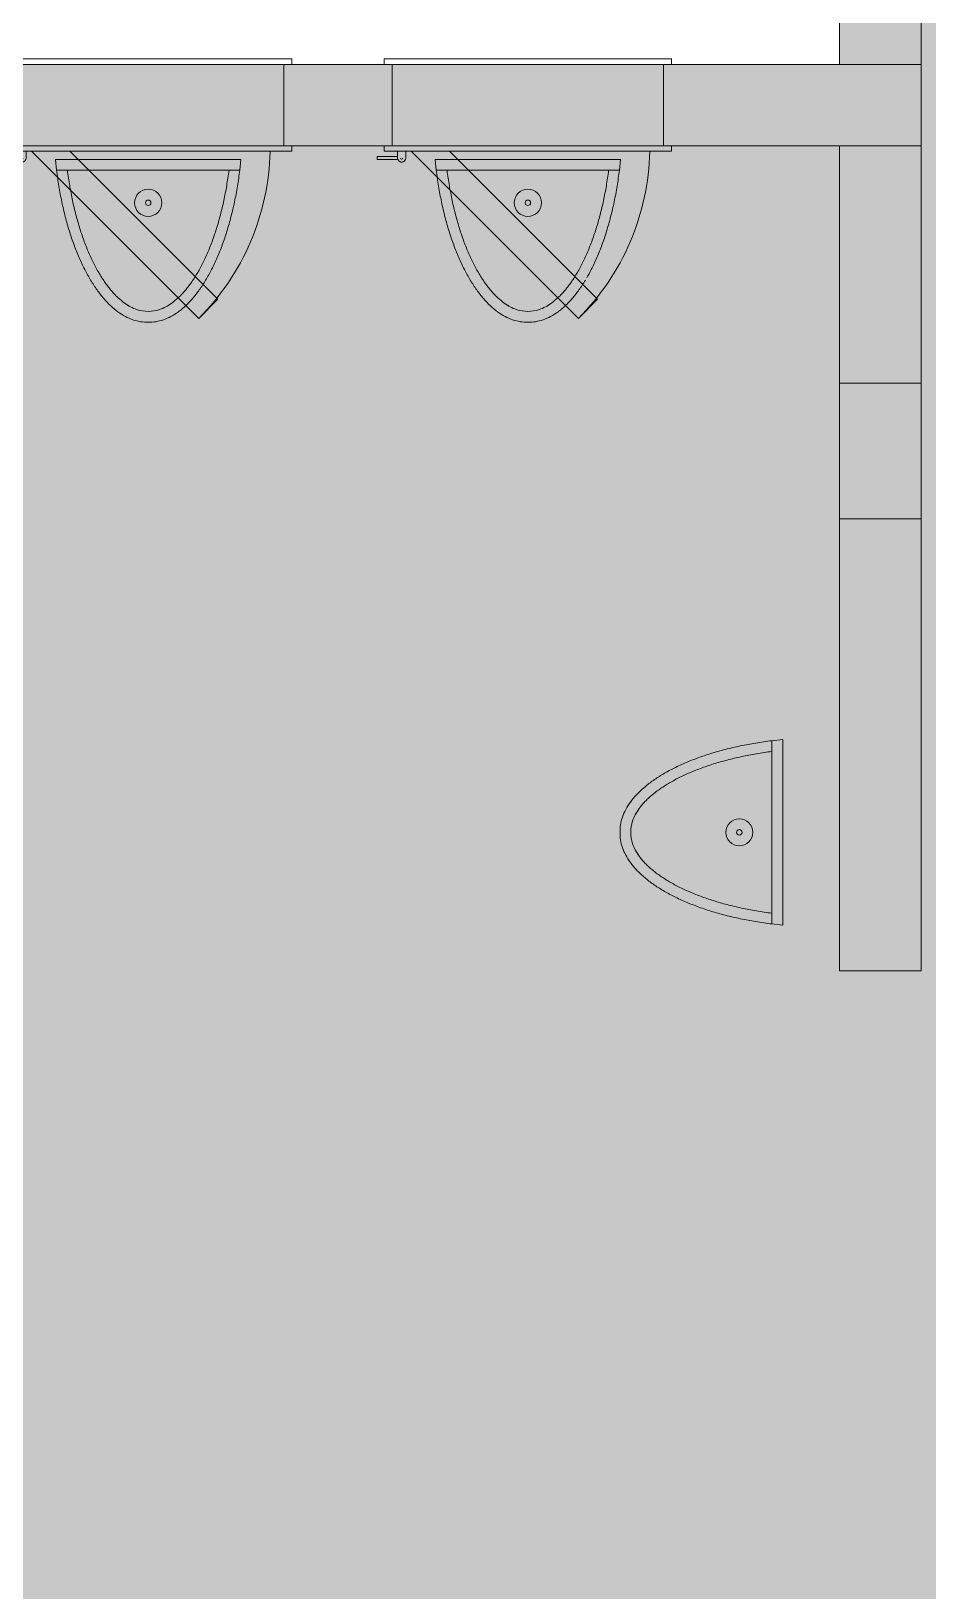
# Model space of a CAD drawing. Header units: millimetres. Extents: x -57519 to 497916, y -349472 to 446842.
# Drawn here: x 416859 to 418512, y 39885 to 42759 of the extents above; entities that cross this region are included whole.
import ezdxf

# ---------------------------------------------------------------- set-up
doc = ezdxf.new("R2010")
doc.units = ezdxf.units.MM
for name, color, linetype, lineweight in [('A-DETL-GENF', 92, 'Continuous', 5), ('A-DETL-THIN', 151, 'Continuous', 9), ('A-DOOR', 31, 'Continuous', 5), ('A-DOOR-FRAM', 31, 'Continuous', 5), ('A-FLOR', 192, 'Continuous', 5), ('A-WALL', 113, 'Continuous', 20), ('P-SANR-FIXT', 6, 'Continuous', 5)]:
    doc.layers.add(name, color=color, linetype=linetype, lineweight=lineweight)

# ---------------------------------------------------------------- blocks, each defined once
blk = doc.blocks.new('DLN_Urinal - DLN_Urinal-13425863-G_F SINGLE OCCUPANCY DIAGRAM')
at = {"layer": 'P-SANR-FIXT', "color": 191}
for p, q in [((-277.9, 32.5), (-280.2, 12.5)), ((59.8, 32.5), (-277.9, 32.5)), ((-277.9, 32.5), (-258.1, 32.5)), ((-258.1, 32.5), (39.9, 32.5)), ((39.9, 32.5), (59.8, 32.5)), ((62, 12.5), (59.8, 32.5)), ((-280.2, 12.5), (62, 12.5))]:
    blk.add_line(p, q, dxfattribs=at)
for radius in [25, 5]:
    blk.add_circle((-109.1, 92.5), radius, dxfattribs=at)
for points, knots in [([(-258.1, 32.5), (-256.8, 42.2), (-254, 61.1), (-248.7, 88.6), (-243.5, 110.7), (-238.8, 127.9), (-235, 140.3), (-231.1, 152.4), (-226.8, 164.2), (-222.4, 175.6), (-217.8, 186.5), (-213.1, 196.9), (-208.1, 207), (-203, 216.5), (-197.7, 225.5), (-192.4, 233.9), (-186.9, 241.9), (-181.2, 249.3), (-175.6, 256.1), (-170, 262.3), (-162.3, 269.7), (-154.6, 276.1), (-147.1, 281.2), (-139.5, 285.5), (-126.6, 291.1), (-116, 292.8), (-109.1, 292.5)], [0, 0, 0, 0, 0.0625, 0.125, 0.1875, 0.21875, 0.25, 0.28125, 0.3125, 0.34375, 0.375, 0.40625, 0.4375, 0.46875, 0.5, 0.53125, 0.5625, 0.59375, 0.625, 0.65625, 0.6875, 0.75, 0.78125, 0.8125, 0.875, 1, 1, 1, 1]), ([(-109.1, 292.5), (-116, 292.8), (-126.6, 291.1), (-141.4, 284.7), (-152.7, 277.7), (-162.3, 269.7), (-170, 262.3), (-175.6, 256.1), (-181.2, 249.3), (-186.9, 241.9), (-192.4, 233.9), (-197.7, 225.5), (-203, 216.5), (-208.1, 207), (-213.1, 196.9), (-217.8, 186.5), (-222.4, 175.6), (-226.8, 164.2), (-231.1, 152.4), (-235, 140.3), (-238.8, 127.9), (-243.5, 110.7), (-248.7, 88.6), (-254, 61.1), (-256.8, 42.2), (-258.1, 32.5)], [0, 0, 0, 0, 0.125, 0.1875, 0.25, 0.3125, 0.34375, 0.375, 0.40625, 0.4375, 0.46875, 0.5, 0.53125, 0.5625, 0.59375, 0.625, 0.65625, 0.6875, 0.71875, 0.75, 0.78125, 0.8125, 0.875, 0.9375, 1, 1, 1, 1]), ([(-109.1, 312.5), (-118.5, 312.7), (-132.6, 310.5), (-151.1, 302.3), (-162.5, 295.1), (-171.5, 288.2), (-178.1, 282.3), (-184.6, 275.9), (-191, 268.9), (-197.2, 261.3), (-203.4, 253.1), (-209.3, 244.4), (-213.2, 238.3), (-215.1, 235.2)], [0, 0, 0, 0, 0.125, 0.1875, 0.25, 0.28125, 0.3125, 0.34375, 0.375, 0.40625, 0.4375, 0.46875, 0.5, 0.5, 0.5, 0.5]), ([(59.8, 32.5), (58.5, 42.5), (55.7, 62.2), (50.3, 90.8), (44.9, 113.9), (40.1, 131.8), (36.2, 144.9), (32.1, 157.6), (27.7, 170), (23.1, 182), (18.3, 193.5), (13.3, 204.6), (8, 215.3), (2.6, 225.6), (-3, 235.3), (-8.8, 244.4), (-14.8, 253.1), (-20.9, 261.3), (-29.2, 271.4), (-40, 282.6), (-53.3, 293.7), (-67, 302.3), (-85.6, 310.5), (-99.6, 312.7), (-109.1, 312.5)], [0, 0, 0, 0, 0.0625, 0.125, 0.1875, 0.21875, 0.25, 0.28125, 0.3125, 0.34375, 0.375, 0.40625, 0.4375, 0.46875, 0.5, 0.53125, 0.5625, 0.59375, 0.625, 0.6875, 0.75, 0.8125, 0.875, 1, 1, 1, 1]), ([(-109.1, 292.5), (-102.2, 292.8), (-91.6, 291.1), (-76.7, 284.7), (-65.4, 277.7), (-55.9, 269.7), (-48.2, 262.3), (-42.5, 256.1), (-36.9, 249.3), (-31.3, 241.9), (-25.8, 233.9), (-20.4, 225.5), (-15.2, 216.5), (-10.1, 207), (-5.1, 196.9), (-0.3, 186.5), (4.3, 175.6), (8.7, 164.2), (12.9, 152.4), (16.9, 140.3), (20.6, 127.9), (25.3, 110.7), (30.6, 88.6), (35.8, 61.1), (38.7, 42.2), (39.9, 32.5)], [0, 0, 0, 0, 0.125, 0.1875, 0.25, 0.3125, 0.34375, 0.375, 0.40625, 0.4375, 0.46875, 0.5, 0.53125, 0.5625, 0.59375, 0.625, 0.65625, 0.6875, 0.71875, 0.75, 0.78125, 0.8125, 0.875, 0.9375, 1, 1, 1, 1]), ([(39.9, 32.5), (38.7, 42.2), (35.8, 61.1), (30.6, 88.6), (25.3, 110.7), (20.6, 127.9), (16.9, 140.3), (12.9, 152.4), (8.7, 164.2), (4.3, 175.6), (-0.3, 186.5), (-5.1, 196.9), (-10.1, 207), (-15.2, 216.5), (-20.4, 225.5), (-25.8, 233.9), (-31.3, 241.9), (-36.9, 249.3), (-42.5, 256.1), (-48.2, 262.3), (-55.9, 269.7), (-63.5, 276.1), (-71.1, 281.2), (-78.6, 285.5), (-91.6, 291.1), (-102.2, 292.8), (-109.1, 292.5)], [0, 0, 0, 0, 0.0625, 0.125, 0.1875, 0.21875, 0.25, 0.28125, 0.3125, 0.34375, 0.375, 0.40625, 0.4375, 0.46875, 0.5, 0.53125, 0.5625, 0.59375, 0.625, 0.65625, 0.6875, 0.75, 0.78125, 0.8125, 0.875, 1, 1, 1, 1]), ([(-217.7, 230.8), (-220.6, 225.8), (-225.2, 217.3), (-231.4, 204.6), (-236.4, 193.5), (-241.2, 182), (-245.8, 170), (-250.2, 157.6), (-254.3, 144.9), (-258.2, 131.8), (-263, 113.9), (-268.5, 90.8), (-273.8, 62.2), (-276.7, 42.5), (-277.9, 32.5)], [0.5144166, 0.5144166, 0.5144166, 0.5144166, 0.5625, 0.59375, 0.625, 0.65625, 0.6875, 0.71875, 0.75, 0.78125, 0.8125, 0.875, 0.9375, 1, 1, 1, 1])]:
    blk.add_open_spline(points, degree=3, knots=knots, dxfattribs=at)
blk = doc.blocks.new('DLN_Urinal - DLN_Urinal-V760-G_F SINGLE OCCUPANCY DIAGRAM')
at = {"layer": 'P-SANR-FIXT', "color": 191}
for p, q in [((-277.9, 32.5), (-280.2, 12.5)), ((59.8, 32.5), (-277.9, 32.5)), ((-277.9, 32.5), (-258.1, 32.5)), ((-258.1, 32.5), (39.9, 32.5)), ((39.9, 32.5), (59.8, 32.5)), ((62, 12.5), (59.8, 32.5)), ((-280.2, 12.5), (62, 12.5))]:
    blk.add_line(p, q, dxfattribs=at)
for radius in [25, 5]:
    blk.add_circle((-109.1, 92.5), radius, dxfattribs=at)
for points, knots in [([(-109.1, 312.5), (-118.5, 312.7), (-132.6, 310.5), (-151.1, 302.3), (-162.5, 295.1), (-171.5, 288.2), (-178.1, 282.3), (-184.6, 275.9), (-191, 268.9), (-197.2, 261.3), (-203.4, 253.1), (-209.3, 244.4), (-217, 232.2), (-224.4, 218.9), (-231.4, 204.6), (-236.4, 193.5), (-241.2, 182), (-245.8, 170), (-250.2, 157.6), (-254.3, 144.9), (-258.2, 131.8), (-263, 113.9), (-268.5, 90.8), (-273.8, 62.2), (-276.7, 42.5), (-277.9, 32.5)], [0, 0, 0, 0, 0.125, 0.1875, 0.25, 0.28125, 0.3125, 0.34375, 0.375, 0.40625, 0.4375, 0.46875, 0.5, 0.5625, 0.59375, 0.625, 0.65625, 0.6875, 0.71875, 0.75, 0.78125, 0.8125, 0.875, 0.9375, 1, 1, 1, 1]), ([(-258.1, 32.5), (-256.8, 42.2), (-254, 61.1), (-248.7, 88.6), (-243.5, 110.7), (-238.8, 127.9), (-235, 140.3), (-231.1, 152.4), (-226.8, 164.2), (-222.4, 175.6), (-217.8, 186.5), (-213.1, 196.9), (-208.1, 207), (-203, 216.5), (-197.7, 225.5), (-192.4, 233.9), (-186.9, 241.9), (-181.2, 249.3), (-175.6, 256.1), (-170, 262.3), (-162.3, 269.7), (-154.6, 276.1), (-147.1, 281.2), (-139.5, 285.5), (-126.6, 291.1), (-116, 292.8), (-109.1, 292.5)], [0, 0, 0, 0, 0.0625, 0.125, 0.1875, 0.21875, 0.25, 0.28125, 0.3125, 0.34375, 0.375, 0.40625, 0.4375, 0.46875, 0.5, 0.53125, 0.5625, 0.59375, 0.625, 0.65625, 0.6875, 0.75, 0.78125, 0.8125, 0.875, 1, 1, 1, 1]), ([(-109.1, 292.5), (-116, 292.8), (-126.6, 291.1), (-141.4, 284.7), (-152.7, 277.7), (-162.3, 269.7), (-170, 262.3), (-175.6, 256.1), (-181.2, 249.3), (-186.9, 241.9), (-192.4, 233.9), (-197.7, 225.5), (-203, 216.5), (-208.1, 207), (-213.1, 196.9), (-217.8, 186.5), (-222.4, 175.6), (-226.8, 164.2), (-231.1, 152.4), (-235, 140.3), (-238.8, 127.9), (-243.5, 110.7), (-248.7, 88.6), (-254, 61.1), (-256.8, 42.2), (-258.1, 32.5)], [0, 0, 0, 0, 0.125, 0.1875, 0.25, 0.3125, 0.34375, 0.375, 0.40625, 0.4375, 0.46875, 0.5, 0.53125, 0.5625, 0.59375, 0.625, 0.65625, 0.6875, 0.71875, 0.75, 0.78125, 0.8125, 0.875, 0.9375, 1, 1, 1, 1]), ([(59.8, 32.5), (58.5, 42.5), (55.7, 62.2), (50.3, 90.8), (44.9, 113.9), (40.1, 131.8), (36.2, 144.9), (32.1, 157.6), (27.7, 170), (23.1, 182), (18.3, 193.5), (13.3, 204.6), (8, 215.3), (2.6, 225.6), (-3, 235.3), (-8.8, 244.4), (-14.8, 253.1), (-20.9, 261.3), (-29.2, 271.4), (-40, 282.6), (-53.3, 293.7), (-67, 302.3), (-85.6, 310.5), (-99.6, 312.7), (-109.1, 312.5)], [0, 0, 0, 0, 0.0625, 0.125, 0.1875, 0.21875, 0.25, 0.28125, 0.3125, 0.34375, 0.375, 0.40625, 0.4375, 0.46875, 0.5, 0.53125, 0.5625, 0.59375, 0.625, 0.6875, 0.75, 0.8125, 0.875, 1, 1, 1, 1]), ([(-109.1, 292.5), (-102.2, 292.8), (-91.6, 291.1), (-76.7, 284.7), (-65.4, 277.7), (-55.9, 269.7), (-48.2, 262.3), (-42.5, 256.1), (-36.9, 249.3), (-31.3, 241.9), (-25.8, 233.9), (-20.4, 225.5), (-15.2, 216.5), (-10.1, 207), (-5.1, 196.9), (-0.3, 186.5), (4.3, 175.6), (8.7, 164.2), (12.9, 152.4), (16.9, 140.3), (20.6, 127.9), (25.3, 110.7), (30.6, 88.6), (35.8, 61.1), (38.7, 42.2), (39.9, 32.5)], [0, 0, 0, 0, 0.125, 0.1875, 0.25, 0.3125, 0.34375, 0.375, 0.40625, 0.4375, 0.46875, 0.5, 0.53125, 0.5625, 0.59375, 0.625, 0.65625, 0.6875, 0.71875, 0.75, 0.78125, 0.8125, 0.875, 0.9375, 1, 1, 1, 1]), ([(39.9, 32.5), (38.7, 42.2), (35.8, 61.1), (30.6, 88.6), (25.3, 110.7), (20.6, 127.9), (16.9, 140.3), (12.9, 152.4), (8.7, 164.2), (4.3, 175.6), (-0.3, 186.5), (-5.1, 196.9), (-10.1, 207), (-15.2, 216.5), (-20.4, 225.5), (-25.8, 233.9), (-31.3, 241.9), (-36.9, 249.3), (-42.5, 256.1), (-48.2, 262.3), (-55.9, 269.7), (-63.5, 276.1), (-71.1, 281.2), (-78.6, 285.5), (-91.6, 291.1), (-102.2, 292.8), (-109.1, 292.5)], [0, 0, 0, 0, 0.0625, 0.125, 0.1875, 0.21875, 0.25, 0.28125, 0.3125, 0.34375, 0.375, 0.40625, 0.4375, 0.46875, 0.5, 0.53125, 0.5625, 0.59375, 0.625, 0.65625, 0.6875, 0.75, 0.78125, 0.8125, 0.875, 1, 1, 1, 1])]:
    blk.add_open_spline(points, degree=3, knots=knots, dxfattribs=at)
blk = doc.blocks.new('DLN-Access Panel__AP01_ - _AP04_ 450 x 650 _WH_-V820-G_F SINGLE OCCUPANCY DIAGRAM')
at = {"layer": 'A-DOOR', "color": 253}
for p, q in [((-265, 75), (-265, 85)), ((265, 85), (-265, 85)), ((265, 75), (265, 85))]:
    blk.add_line(p, q, dxfattribs=at)
at = {"layer": 'A-DOOR', "color": 191}
for p, q in [((-265, 75), (265, 75)), ((-265, -85), (-265, -75)), ((265, -75), (-265, -75)), ((-265, -85), (265, -85)), ((-240, -85), (-240, -97.5)), ((-225, -97.5), (-225, -85)), ((-215, -85), (93.2, -393.2)), ((128.6, -357.8), (-144.3, -85)), ((265, -85), (265, -75)), ((-240, -95), (-277.5, -95)), ((-277.5, -95), (-277.5, -100)), ((-277.5, -100), (-239.6, -100)), ((93.2, -393.2), (128.6, -357.8))]:
    blk.add_line(p, q, dxfattribs=at)
for centre, radius, start, end in [((-225, -75), 450, 315, 358.6824), ((-232.5, -97.5), 7.5, 180, 0), ((-232.5, -97.5), 7.5, 195, 0), ((-232.5, -97.5), 7.5, 199.4712, 360), ((-232.5, -97.5), 7.5, 199.4712, 360), ((-232.5, -97.5), 2, 180, 360), ((-232.5, -97.5), 2, 180, 360)]:
    blk.add_arc(centre, radius, start, end, dxfattribs=at)
at = {"layer": 'A-DOOR-FRAM', "color": 191}
for p, q in [((-250, 75), (-250, -75)), ((250, 75), (250, -75))]:
    blk.add_line(p, q, dxfattribs=at)

msp = doc.modelspace()

# ---------------------------------------------------------------- hatches: boundary and pattern name
at = {"layer": 'A-DETL-GENF', "transparency": 33554585}
h = msp.add_hatch(color=201, dxfattribs=at)
h.paths.add_polyline_path([(378712.3, -2142.5), (378712.3, 5707.5), (408249.8, 5707.5), (408249.8, 31607.5), (411824.8, 31607.5), (411824.8, 28857.5), (414124.8, 28857.5), (414124.8, 34332.5), (417674.8, 34332.5), (417674.8, 35647.5), (420699.8, 35647.5), (420699.8, 52157.5), (392454.3, 52157.5), (392454.3, 45782.5), (382199.8, 45782.5), (382199.8, 52157.5), (367049.8, 52157.5), (367049.8, 5707.5), (368349.8, 5707.5), (368349.8, 3222.2), (374112.3, -1265.4), (374112.3, -2142.5), (376972.2, -2142.5)], flags=0)
h.paths.add_polyline_path([(370849.8, 8157.5), (370849.8, 9357.5), (369649.8, 9357.5), (369649.8, 15624.2), (370889.8, 15624.2), (370889.8, 9397.5), (371149.8, 9397.5), (371149.8, 8157.5)], flags=0)
h.paths.add_polyline_path([(388124.8, 8157.5), (388124.8, 9397.5), (389899.8, 9397.5), (389899.8, 8157.5)], flags=0)
h.paths.add_polyline_path([(382791.7, 8157.5), (382352.3, 8157.5), (382352.3, 9397.5), (387324.8, 9397.5), (387324.8, 8157.5), (386671.4, 8157.5)], flags=0)
h.paths.add_polyline_path([(404599.8, 8157.5), (396937.3, 8157.5), (396937.3, 9397.5), (404599.8, 9397.5), (404599.8, 8571.4)], flags=0)
h.paths.add_polyline_path([(394430.7, 8157.5), (392899.8, 8157.5), (392899.8, 9397.5), (396137.3, 9397.5), (396137.3, 8157.5)], flags=0)
h.paths.add_polyline_path([(405799.8, 12397.5), (404559.8, 12397.5), (404559.8, 15624.2), (405799.8, 15624.2), (405799.8, 12969.9)], flags=0)
h.paths.add_polyline_path([(370889.8, 16424.2), (369649.8, 16424.2), (369649.8, 23040.8), (370889.8, 23040.8), (370889.8, 17368.3)], flags=0)
h.paths.add_polyline_path([(404559.8, 16424.2), (404559.8, 23040.8), (405799.8, 23040.8), (405799.8, 16424.2)], flags=0)
h.paths.add_polyline_path([(369649.8, 23840.8), (369649.8, 30107.5), (370849.8, 30107.5), (370849.8, 31307.5), (371149.8, 31307.5), (371149.8, 30107.5), (370889.8, 30107.5), (370889.8, 23840.8)], flags=0)
h.paths.add_polyline_path([(404559.8, 23840.8), (404559.8, 27067.5), (405799.8, 27067.5), (405799.8, 23840.8)], flags=0)
h.paths.add_polyline_path([(388124.8, 30067.5), (388124.8, 31307.5), (389399.8, 31307.5), (389399.8, 30067.5)], flags=0)
h.paths.add_polyline_path([(373449.8, 30067.5), (373449.8, 31307.5), (378512.3, 31307.5), (378512.3, 30067.5), (375032.4, 30067.5)], flags=0)
h.paths.add_polyline_path([(386671.4, 30067.5), (382349.8, 30067.5), (382349.8, 31307.5), (387324.8, 31307.5), (387324.8, 30067.5)], flags=0)
h.paths.add_polyline_path([(394430.7, 30067.5), (392399.8, 30067.5), (392399.8, 31307.5), (396137.3, 31307.5), (396137.3, 30067.5)], flags=0)
h.paths.add_polyline_path([(402190, 30067.5), (396937.3, 30067.5), (396937.3, 31307.5), (404599.8, 31307.5), (404599.8, 30067.5), (404129.8, 30067.5)], flags=0)
h.paths.add_polyline_path([(407299.8, 35797.5), (407299.8, 36247.5), (408249.8, 36247.5), (408249.8, 35797.5), (408009.5, 35797.5)], flags=0)
h.paths.add_polyline_path([(412649.8, 35797.5), (412649.8, 37247.5), (415649.8, 37247.5), (415649.8, 35797.5), (413829, 35797.5)], flags=0)
h.paths.add_polyline_path([(412649.8, 37397.5), (412649.8, 37897.5), (418299.8, 37897.5), (418299.8, 37397.5), (412859.1, 37397.5)], flags=0)
h.paths.add_polyline_path([(408979.4, 37847.5), (408399.8, 37847.5), (408399.8, 38327.5), (410749.8, 38327.5), (410749.8, 37847.5), (409949.3, 37847.5)], flags=0)
h.paths.add_polyline_path([(381599.8, 37907.5), (381599.8, 39557.5), (382049.8, 39557.5), (382049.8, 37907.5), (381821.8, 37907.5)], flags=0)
h.paths.add_polyline_path([(406069.7, 38657.5), (404849.8, 38657.5), (404849.8, 49957.5), (408249.8, 49957.5), (408249.8, 38657.5), (408009.5, 38657.5)], flags=0)
h.paths.add_polyline_path([(370182.8, 40207.5), (369149.8, 40207.5), (369149.8, 40707.5), (370699.8, 40707.5), (370699.8, 40207.5)], flags=0)
h.paths.add_polyline_path([(381599.8, 40257.5), (381599.8, 42757.5), (382049.8, 42757.5), (382049.8, 40257.5), (381821.8, 40257.5)], flags=0)
h.paths.add_polyline_path([(414798.9, 42697.5), (410674.8, 42697.5), (410674.8, 43197.5), (418349.8, 43197.5), (418349.8, 42697.5), (415768.8, 42697.5)], flags=0)
h.paths.add_polyline_path([(377289.8, 42907.5), (375749.8, 42907.5), (375749.8, 43407.5), (377289.8, 43407.5), (377289.8, 43209.2)], flags=0)
h.paths.add_polyline_path([(382049.8, 46907.5), (379399.8, 46907.5), (379399.8, 52007.5), (382049.8, 52007.5), (382049.8, 47057.9)], flags=0)
h.paths.add_polyline_path([(410919.2, 47837.5), (410674.8, 47837.5), (410674.8, 48337.5), (418349.8, 48337.5), (418349.8, 47837.5), (411404.2, 47837.5)], flags=0)
h.paths.add_polyline_path([(408399.8, 50107.5), (408399.8, 52007.5), (408849.8, 52007.5), (408849.8, 50107.5)], flags=0)

# ---------------------------------------------------------------- linework, layer by layer
at = {"layer": 'A-DETL-THIN', "lineweight": 5}
for p, q in [((418349.8, 43197.5), (418349.8, 42697.5)), ((418349.8, 42697.5), (410674.8, 42697.5))]:
    msp.add_line(p, q, dxfattribs=at)
at = {"layer": 'A-FLOR'}
msp.add_line((418348.3, 42547.5), (418024.8, 42547.5), dxfattribs=at)
at = {"layer": 'A-WALL', "color": 191, "lineweight": 5}
for p, q in [((418349.8, 42697.5), (418349.8, 43197.5)), ((418499.8, 42852.5), (418499.8, 41027.5)), ((417324.8, 42697.5), (417524.8, 42697.5)), ((418499.8, 42697.5), (418039.8, 42697.5)), ((417324.8, 42547.5), (417524.8, 42547.5)), ((418349.8, 41027.5), (418349.8, 42547.5)), ((418349.8, 42547.5), (418499.8, 42547.5)), ((418349.8, 42110), (418499.8, 42110)), ((418499.8, 41860), (418349.8, 41860)), ((418349.8, 41027.5), (418499.8, 41027.5))]:
    msp.add_line(p, q, dxfattribs=at)

# ---------------------------------------------------------------- block references
at = {"layer": 'A-DOOR', "color": 191}
for p in [(417074.8, 42622.5), (417774.8, 42622.5)]:
    msp.add_blockref('DLN-Access Panel__AP01_ - _AP04_ 450 x 650 _WH_-V820-G_F SINGLE OCCUPANCY DIAGRAM', p, dxfattribs=at)
at = {"layer": 'P-SANR-FIXT', "color": 191}
for name, p, rotation in [('DLN_Urinal - DLN_Urinal-V760-G_F SINGLE OCCUPANCY DIAGRAM', (416965.8, 42535), 180), ('DLN_Urinal - DLN_Urinal-13425863-G_F SINGLE OCCUPANCY DIAGRAM', (417665.8, 42535), 180), ('DLN_Urinal - DLN_Urinal-V760-G_F SINGLE OCCUPANCY DIAGRAM', (418257.3, 41391.6), 90)]:
    msp.add_blockref(name, p, dxfattribs=dict(at, rotation=rotation))

doc.saveas('drawing.dxf')
